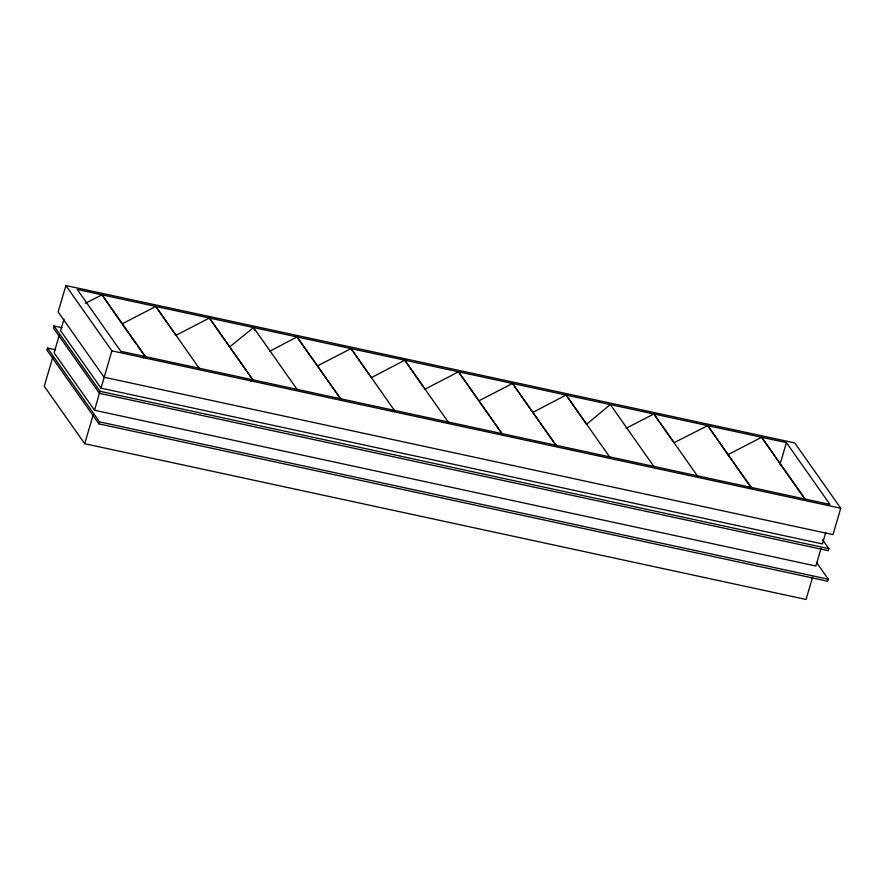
<?xml version="1.0" encoding="UTF-8"?>
<svg xmlns="http://www.w3.org/2000/svg" width="885" height="885" viewBox="0 0 885 885"><rect width="100%" height="100%" fill="white"/><g stroke="black" fill="none" stroke-linecap="round" stroke-linejoin="round"><path stroke-width="1.33" d="M55.6 349.796L47.502 348.037L46.905 350.051L98.888 423.871L827.752 581.246L828.349 579.244L816.534 562.462M62.094 327.716L53.996 325.968L53.399 327.981L99.397 393.294L828.26 550.669L828.858 548.667L822.508 539.651M65.888 285.545L58.133 311.929L104.12 377.242L832.984 534.617L840.75 508.244L794.763 442.931L65.888 285.545L111.875 350.858L840.75 508.244M52.735 357.418L44.25 386.236L84.717 443.706L806.036 599.455L812.596 577.186M59.262 335.238L54.096 352.794L94.551 410.264L815.881 566.013L821.048 548.457M63.974 319.231L60.589 330.724L101.045 388.183L822.375 543.932L825.76 532.449M84.717 443.706L93.19 414.888M94.551 410.264L99.983 391.281L53.996 325.968M101.045 388.183L111.875 350.858M98.888 423.871L99.474 421.868L47.502 348.037M805.461 499.881L780.139 463.917L786.411 442.611L77.261 289.483L120.791 351.301L829.942 504.428L786.411 442.611M252.579 379.554L229.635 346.953L253.564 327.55L297.083 389.367M269.516 351.389L296.984 336.931L341.256 399.589M448.761 422.886L404.744 360.195L371.357 377.663L351.035 348.601L317.516 365.87M404.744 360.195L425.021 389.168L458.541 371.811L478.829 400.85L512.492 383.459L532.803 412.432L566.068 395.031L609.599 456.848M199.722 369.045L155.793 306.442L122.03 323.921L102.018 294.838L85.347 303.323M250.555 381.07L252.944 379.842L209.413 318.025L175.982 335.327L155.793 306.442M626.104 428.263L653.871 413.992L674.027 442.721L707.723 425.619L727.924 454.691L761.664 437.267L805.184 499.074M392.166 411.647L394.566 410.419M143.171 357.861L145.549 356.644L102.018 294.838M748.843 488.653L751.243 487.436L707.723 425.619M99.983 391.281L828.858 548.667M99.474 421.868L828.349 579.244M727.924 454.691L751.664 488.398M653.871 413.992L697.767 476.429M653.838 466.395L610.318 404.589L586.567 424.269L566.068 395.031M512.492 383.459L556.023 445.277M532.803 412.432L556.543 446.151M458.541 371.811L502.072 433.628M479.626 401.978L502.569 434.568M351.035 348.601L395.097 411.381M296.984 336.931L340.504 398.748M122.816 325.049L128.358 332.915M129.94 335.161L136.279 344.154M137.861 346.4L145.771 357.64M209.413 318.025L229.635 346.953M761.664 437.267L780.139 463.917M253.564 327.55L254.515 330.127"/></g></svg>
